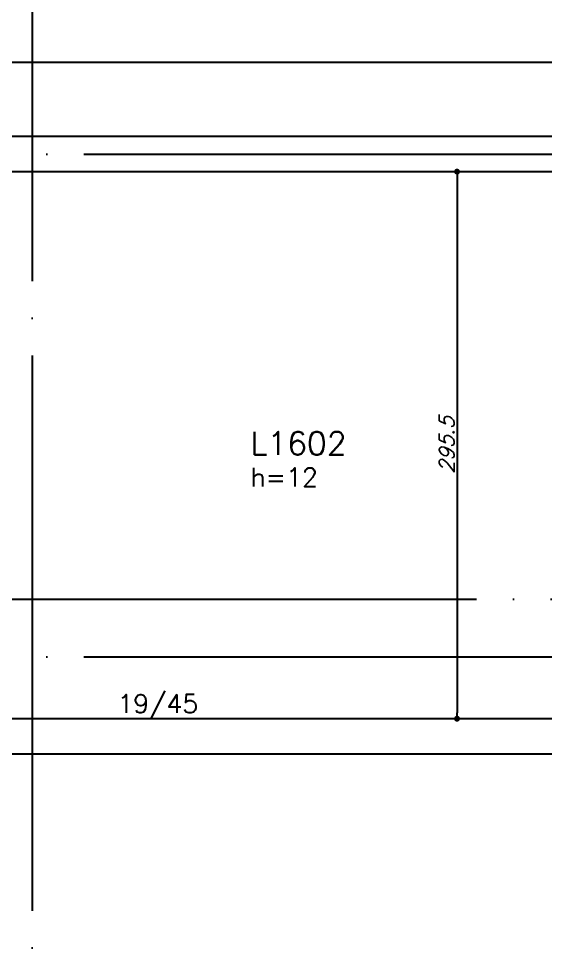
# Model space of a CAD drawing. Header units: millimetres. Extents: x -2368 to 4502, y -2283 to 2217.
# Drawn here: x 1558 to 1843, y 1179 to 1688 of the extents above; entities that cross this region are included whole.
import ezdxf
from ezdxf.enums import TextEntityAlignment as Align

# ---------------------------------------------------------------- set-up
doc = ezdxf.new("R2010")
doc.units = ezdxf.units.MM
doc.header["$LTSCALE"] = 50
doc.linetypes.add('EIXO', pattern=[6.8, 6, -0.4, 0, -0.4])
for name, color, linetype in [('F-COTAS', 106, 'Continuous'), ('F-EIXO', 12, 'EIXO'), ('F-LAJES', 3, 'Continuous'), ('F-LAJES-DIM', 2, 'Continuous'), ('F-LAJES-NOME', 4, 'Continuous'), ('F-TEXTO', 6, 'Continuous'), ('F-VIGAS', 3, 'Continuous'), ('F-VIGAS-DIM', 2, 'Continuous')]:
    doc.layers.add(name, color=color, linetype=linetype)
doc.styles.add('CP-TEXT-INCL', font='romans.shx', dxfattribs={"oblique": 20})
doc.styles.add('MCP', font='romans.shx')
doc.styles.add('ROMANS', font='romans.shx')
doc.dimstyles.new('CP-COTAS-50', dxfattribs={"dimscale": 0.64, "dimtxt": 12.5, "dimasz": 5, "dimexe": 5, "dimexo": 5, "dimgap": 2.5, "dimtad": 1, "dimdec": 1, "dimdsep": 46, "dimtxsty": 'CP-TEXT-INCL', "dimblk1": 'DOT', "dimblk2": 'DOT', "dimsah": 1, "dimcen": 9, "dimclrd": 256, "dimclre": 256, "dimclrt": 256, "dimadec": 0, "dimazin": 0, "dimtfac": 1, "dimtdec": 1, "dimtmove": 2, "dimatfit": 3, "dimldrblk": 'DOT', "dimfxl": 0, "dimtolj": 1, "dimarcsym": 0})

# ---------------------------------------------------------------- blocks, each defined once
blk = doc.blocks.new('*U18')
at = {"layer": 'F-EIXO'}
blk.add_line((0, 0), (0, -2827.07), dxfattribs=at)
at = {"layer": 'F-TEXTO', "style": 'ROMANS'}
blk.add_attdef('EIXO', text='', height=17.5, rotation=360, dxfattribs=at).set_placement((0, 28.21), align=Align.MIDDLE_CENTER)
blk = doc.blocks.new('*U12')
at = {"layer": 'F-EIXO'}
blk.add_line((0, 0), (4857.5, 0), dxfattribs=at)
at = {"layer": 'F-TEXTO', "style": 'ROMANS'}
blk.add_attdef('EIXO', text='', height=17.5, dxfattribs=at).set_placement((-28.21, 0), align=Align.MIDDLE_CENTER)
blk = doc.blocks.new('*U13')
at = {"layer": 'F-EIXO'}
blk.add_line((0, 0), (4945.5, 0), dxfattribs=at)
at = {"layer": 'F-TEXTO', "style": 'ROMANS'}
blk.add_attdef('EIXO', text='', height=17.5, dxfattribs=at).set_placement((-28.21, 0), align=Align.MIDDLE_CENTER)
blk = doc.blocks.new('_DOT')
at = {"color": 0, "linetype": 'ByBlock'}
blk.add_line((-0.5, 0), (-1, 0), dxfattribs=at)
at = {"color": 0, "linetype": 'ByBlock', "const_width": 0.5}
blk.add_lwpolyline([(-0.25, 0, 1), (0.25, 0, 1)], format="xyb", close=True, dxfattribs=at)
blk = doc.blocks.new('*D106')
at = {"layer": 'DEFPOINTS', "color": 0, "transparency": 16777216}
for p in [(1795.1, 1605.5), (1795.1, 1310), (1795.1, 1310)]:
    blk.add_point(p, dxfattribs=at)
at = {"layer": 'F-COTAS', "lineweight": -2, "transparency": 16777216}
blk.add_line((1795.1, 1602.3), (1795.1, 1313.2), dxfattribs=at)
at = {"layer": 'F-COTAS', "lineweight": -2, "transparency": 16777216, "xscale": 3.2, "yscale": 3.2, "zscale": 3.2}
for p, rotation in [((1795.1, 1605.5), 90), ((1795.1, 1310), 270)]:
    blk.add_blockref('_DOT', p, dxfattribs=dict(at, rotation=rotation))
at = {"layer": 'F-COTAS', "transparency": 16777216, "insert": (1789.5, 1457.75), "char_height": 8, "attachment_point": 5, "rotation": 90, "style": 'CP-TEXT-INCL'}
blk.add_mtext('\\A1;295.5', dxfattribs=at)
blk = doc.blocks.new('*D176')
at = {"layer": 'DEFPOINTS', "color": 0, "transparency": 16777216}
for p in [(2835, 1741.136394), (2835, 1624.5), (-1200, 1438)]:
    blk.add_point(p, dxfattribs=at)
at = {"layer": 'F-COTAS', "lineweight": -2, "transparency": 16777216}
for p, q in [((-1200, 1441.2), (-1200, 1744.336394)), ((-1196.8, 1741.136394), (2831.8, 1741.136394)), ((2835, 1627.7), (2835, 1744.336394))]:
    blk.add_line(p, q, dxfattribs=at)
at = {"layer": 'F-COTAS', "lineweight": -2, "transparency": 16777216, "xscale": 3.2, "yscale": 3.2, "zscale": 3.2, "rotation": 180}
blk.add_blockref('_DOT', (-1200, 1741.136394), dxfattribs=at)
at = {"layer": 'F-COTAS', "lineweight": -2, "transparency": 16777216, "xscale": 3.2, "yscale": 3.2, "zscale": 3.2}
blk.add_blockref('_DOT', (2835, 1741.136394), dxfattribs=at)
at = {"layer": 'F-COTAS', "transparency": 16777216, "insert": (817.5, 1746.736394), "char_height": 8, "attachment_point": 5, "style": 'CP-TEXT-INCL'}
blk.add_mtext('\\A1;4035', dxfattribs=at)

msp = doc.modelspace()

# ---------------------------------------------------------------- hatches: boundary and pattern name
at = {"layer": 'F-COTAS'}
h = msp.add_hatch(dxfattribs=at)
h.set_pattern_fill('ANSI32', color=256)
h.paths.add_polyline_path([(1682.71, 1449.345), (1742.532, 1449.345), (1742.532, 1468.095), (1682.71, 1468.095)], flags=9)
h = msp.add_hatch(dxfattribs=at)
h.set_pattern_fill('ANSI32', color=256)
h.paths.add_polyline_path([(1682.859, 1432.97), (1725.002, 1432.97), (1725.002, 1447.97), (1682.859, 1447.97)], flags=9)
h = msp.add_hatch(dxfattribs=at)
h.set_pattern_fill('ANSI32', color=256)
h.paths.add_polyline_path([(1610.548, 1305.982), (1662.452, 1305.982), (1662.452, 1328.839), (1610.548, 1328.839)], flags=9)

# ---------------------------------------------------------------- linework, layer by layer
at = {"layer": 'F-LAJES', "linetype": 'Continuous'}
msp.add_line((2796, 1664.5), (1323, 1664.5), dxfattribs=at)
at = {"layer": 'F-VIGAS'}
for points in [[(2051, 1624.5), (1338, 1624.5)], [(1338, 1605.5), (2041, 1605.5)], [(2031, 1310), (1524, 1310)], [(1524, 1291), (2031, 1291)]]:
    msp.add_lwpolyline(points, dxfattribs=at)

# ---------------------------------------------------------------- block references
at = {"layer": 'F-EIXO', "linetype": 'Continuous'}
for name, p in [('*U18', (1565.5, 1846.305)), ('*U12', (-1807.517, 1615)), ('*U13', (-1895.471, 1374.5)), ('*U12', (-1807.517, 1343.5))]:
    msp.add_blockref(name, p, dxfattribs=at)

# ---------------------------------------------------------------- texts
at = {"layer": 'F-LAJES-DIM', "linetype": 'Continuous', "style": 'MCP'}
msp.add_text('h=12', height=10, dxfattribs=at).set_placement((1683.455, 1435.47))
at = {"layer": 'F-LAJES-NOME', "linetype": 'Continuous', "style": 'MCP'}
msp.add_text('L1602', height=12.5, dxfattribs=at).set_placement((1683.455, 1452.47))
at = {"layer": 'F-VIGAS-DIM', "linetype": 'Continuous', "style": 'MCP'}
msp.add_text('19/45', height=10, dxfattribs=at).set_placement((1611.5, 1313.125))

# ---------------------------------------------------------------- dimensions: what is measured, and where the dimension line sits
at = {"layer": 'F-COTAS'}
dim = msp.add_linear_dim(base=(2835, 1741.136), p1=(-1200, 1438), p2=(2835, 1624.5), dimstyle='CP-COTAS-50', dxfattribs=at)
dim.commit()
dim.dimension.update_dxf_attribs({"geometry": '*D176', "text_midpoint": (817.5, 1746.736)})
dim = msp.add_linear_dim(base=(1795.096, 1310), p1=(1795.096, 1605.5), p2=(1795.096, 1310), angle=90, dimstyle='CP-COTAS-50', dxfattribs=at)
dim.commit()
dim.dimension.update_dxf_attribs({"geometry": '*D106', "text_midpoint": (1789.496, 1457.75)})

doc.saveas('drawing.dxf')
